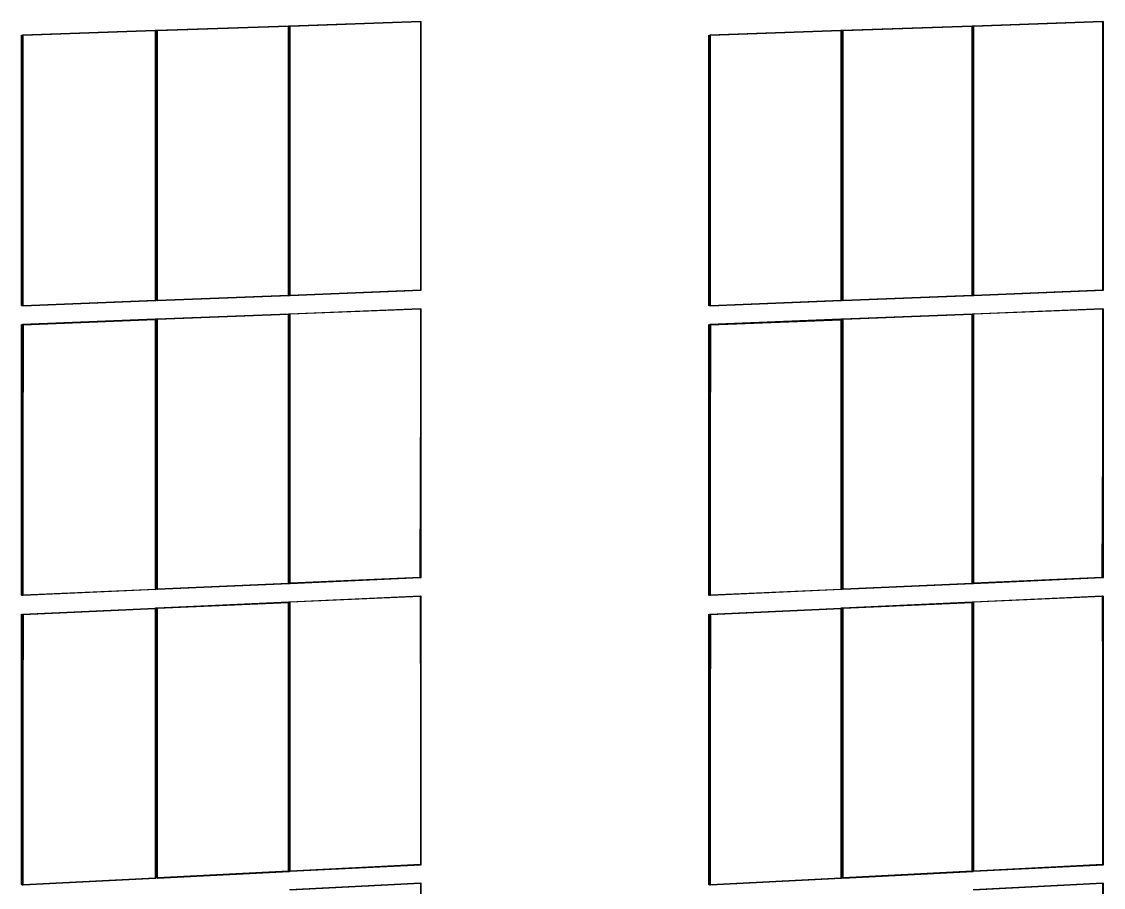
# Model space of a CAD drawing. Header units: inches. Extents: x -3457 to 3579, y -2730 to 2631.
# Drawn here: x -1059.7 to -608.1, y -1072.5 to -711.1 of the extents above; entities that cross this region are included whole.
import ezdxf

# ---------------------------------------------------------------- set-up
doc = ezdxf.new("R2010")
doc.units = ezdxf.units.IN
doc.header["$MEASUREMENT"] = 0

msp = doc.modelspace()

# ---------------------------------------------------------------- linework, layer by layer
for p, q in [((-948.33, -712.96), (-1003.31, -714.82)), ((-948.33, -713.08), (-1003.04, -714.94)), ((-948.24, -712.96), (-948.33, -712.96)), ((-948.33, -713.08), (-948.33, -712.96)), ((-948.33, -712.96), (-948.24, -713)), ((-948.33, -825.24), (-948.33, -713.08)), ((-948.24, -713.08), (-948.33, -713.08)), ((-947.95, -712.95), (-948.24, -712.96)), ((-948.24, -712.96), (-947.96, -713.07)), ((-948.24, -712.96), (-948.24, -713)), ((-948.24, -713), (-948.05, -713.07)), ((-948.24, -713), (-948.24, -713.08)), ((-948.05, -713.07), (-948.24, -713.08)), ((-948.24, -713.08), (-948.24, -825.24)), ((-947.96, -713.07), (-948.05, -713.07)), ((-948.05, -825.23), (-948.05, -713.07)), ((-947.95, -713.07), (-947.96, -713.07)), ((-947.96, -825.23), (-947.96, -713.07)), ((-893.16, -711.09), (-947.95, -712.95)), ((-947.95, -712.95), (-947.67, -713.06)), ((-947.95, -712.95), (-947.95, -713.07)), ((-947.67, -713.06), (-947.95, -713.07)), ((-947.95, -713.07), (-947.95, -825.22)), ((-893.16, -711.22), (-947.67, -713.06)), ((-947.67, -825.21), (-947.67, -713.06)), ((-893.16, -711.09), (-892.88, -711.21)), ((-893.16, -711.09), (-893.16, -711.22)), ((-892.88, -711.21), (-893.16, -711.22)), ((-893.16, -711.22), (-893.16, -823.08)), ((-892.88, -823.21), (-892.88, -711.21)), ((-662.89, -712.96), (-717.13, -714.82)), ((-662.89, -713.09), (-716.81, -714.94)), ((-662.8, -712.96), (-662.89, -712.96)), ((-662.89, -713.09), (-662.89, -712.96)), ((-662.89, -712.96), (-662.8, -712.99)), ((-662.8, -713.08), (-662.89, -713.09)), ((-662.89, -825.24), (-662.89, -713.09)), ((-662.52, -712.95), (-662.8, -712.96)), ((-662.8, -712.96), (-662.52, -713.06)), ((-662.8, -712.96), (-662.8, -712.99)), ((-662.8, -712.99), (-662.57, -713.07)), ((-662.8, -712.99), (-662.8, -713.08)), ((-662.57, -713.07), (-662.8, -713.08)), ((-662.8, -713.08), (-662.8, -825.24)), ((-662.52, -713.07), (-662.57, -713.07)), ((-662.57, -825.23), (-662.57, -713.07)), ((-608.47, -711.09), (-662.52, -712.95)), ((-662.52, -712.95), (-662.19, -713.06)), ((-662.52, -712.95), (-662.52, -713.06)), ((-662.52, -713.06), (-662.48, -713.07)), ((-662.52, -713.06), (-662.52, -713.07)), ((-662.52, -713.07), (-662.52, -825.22)), ((-662.48, -713.07), (-662.52, -713.07)), ((-662.19, -713.06), (-662.48, -713.07)), ((-662.48, -825.22), (-662.48, -713.07)), ((-608.47, -711.22), (-662.19, -713.06)), ((-662.19, -825.21), (-662.19, -713.06)), ((-608.47, -711.09), (-608.15, -711.21)), ((-608.47, -711.09), (-608.47, -711.22)), ((-608.15, -711.21), (-608.47, -711.22)), ((-608.47, -711.22), (-608.47, -823.08)), ((-608.15, -823.21), (-608.15, -711.21)), ((-1059.74, -829.61), (-1059.74, -716.73)), ((-1059.74, -716.73), (-1059.48, -716.85)), ((-1059.1, -716.84), (-1059.48, -716.85)), ((-1059.48, -829.74), (-1059.48, -716.85)), ((-1003.99, -714.85), (-1059.36, -716.72)), ((-1059.36, -716.72), (-1059.36, -829.59)), ((-1059.36, -716.72), (-1059.1, -716.84)), ((-1003.99, -714.97), (-1059.1, -716.84)), ((-1059.1, -829.58), (-1059.1, -716.84)), ((-1003.69, -714.84), (-1003.99, -714.85)), ((-1003.99, -714.85), (-1003.72, -714.96)), ((-1003.99, -714.85), (-1003.99, -714.97)), ((-1003.72, -714.96), (-1003.99, -714.97)), ((-1003.99, -714.97), (-1003.99, -827.42)), ((-1003.72, -827.56), (-1003.72, -714.96)), ((-1003.31, -714.82), (-1003.69, -714.84)), ((-1003.69, -714.84), (-1003.43, -714.95)), ((-1003.69, -827.41), (-1003.69, -714.84)), ((-1003.31, -714.95), (-1003.43, -714.95)), ((-1003.43, -827.54), (-1003.43, -714.95)), ((-1003.31, -714.82), (-1003.04, -714.94)), ((-1003.31, -714.82), (-1003.31, -714.95)), ((-1003.04, -714.94), (-1003.31, -714.95)), ((-1003.31, -714.95), (-1003.31, -827.4)), ((-1003.04, -827.39), (-1003.04, -714.94)), ((-772.79, -829.61), (-772.79, -716.73)), ((-772.79, -716.73), (-772.49, -716.85)), ((-772.11, -716.84), (-772.49, -716.85)), ((-772.49, -829.74), (-772.49, -716.85)), ((-717.8, -714.85), (-772.41, -716.72)), ((-772.41, -716.72), (-772.41, -829.59)), ((-772.41, -716.72), (-772.11, -716.84)), ((-717.8, -714.97), (-772.11, -716.84)), ((-772.11, -829.58), (-772.11, -716.84)), ((-717.5, -714.84), (-717.8, -714.85)), ((-717.8, -714.85), (-717.8, -714.97)), ((-717.8, -714.85), (-717.5, -714.95)), ((-717.5, -714.96), (-717.8, -714.97)), ((-717.8, -714.97), (-717.8, -827.42)), ((-717.13, -714.82), (-717.5, -714.84)), ((-717.5, -714.84), (-717.19, -714.95)), ((-717.5, -714.95), (-717.5, -714.84)), ((-717.5, -714.95), (-717.48, -714.96)), ((-717.5, -714.96), (-717.5, -714.95)), ((-717.5, -827.41), (-717.5, -714.96)), ((-717.48, -714.96), (-717.5, -714.96)), ((-717.48, -827.41), (-717.48, -714.96)), ((-717.13, -714.95), (-717.19, -714.95)), ((-717.19, -827.54), (-717.19, -714.95)), ((-717.13, -714.82), (-716.81, -714.94)), ((-717.13, -714.82), (-717.13, -714.95)), ((-716.81, -714.94), (-717.13, -714.95)), ((-717.13, -714.95), (-717.13, -827.4)), ((-716.81, -827.38), (-716.81, -714.94)), ((-1003.04, -827.39), (-948.33, -825.24)), ((-1003.04, -827.53), (-948.05, -825.37)), ((-948.33, -825.24), (-948.24, -825.24)), ((-948.05, -825.37), (-948.33, -825.24)), ((-948.24, -825.24), (-948.05, -825.23)), ((-948.24, -825.24), (-948.05, -825.32)), ((-948.05, -825.23), (-947.96, -825.23)), ((-948.05, -825.32), (-948.05, -825.23)), ((-948.05, -825.32), (-947.96, -825.37)), ((-948.05, -825.37), (-948.05, -825.32)), ((-948.05, -825.37), (-947.96, -825.37)), ((-947.96, -825.23), (-947.95, -825.22)), ((-947.96, -825.37), (-947.96, -825.23)), ((-947.96, -825.37), (-947.67, -825.36)), ((-947.95, -825.22), (-947.67, -825.21)), ((-947.95, -825.22), (-947.67, -825.36)), ((-947.67, -825.21), (-893.16, -823.08)), ((-947.67, -825.36), (-892.88, -823.21)), ((-947.67, -825.36), (-947.67, -825.21)), ((-893.16, -823.08), (-892.88, -823.21)), ((-716.81, -827.38), (-662.89, -825.24)), ((-716.81, -827.53), (-662.57, -825.37)), ((-662.89, -825.24), (-662.8, -825.24)), ((-662.57, -825.37), (-662.89, -825.24)), ((-662.8, -825.24), (-662.57, -825.23)), ((-662.8, -825.24), (-662.57, -825.33)), ((-662.57, -825.23), (-662.52, -825.22)), ((-662.57, -825.33), (-662.57, -825.23)), ((-662.57, -825.33), (-662.48, -825.37)), ((-662.57, -825.37), (-662.57, -825.33)), ((-662.57, -825.37), (-662.48, -825.37)), ((-662.52, -825.22), (-662.48, -825.22)), ((-662.52, -825.22), (-662.48, -825.24)), ((-662.48, -825.22), (-662.19, -825.21)), ((-662.48, -825.24), (-662.48, -825.22)), ((-662.48, -825.24), (-662.19, -825.36)), ((-662.48, -825.37), (-662.48, -825.24)), ((-662.48, -825.37), (-662.19, -825.36)), ((-662.19, -825.21), (-608.47, -823.08)), ((-662.19, -825.36), (-608.15, -823.21)), ((-662.19, -825.36), (-662.19, -825.21)), ((-608.47, -823.08), (-608.15, -823.21)), ((-1059.74, -829.61), (-1059.36, -829.59)), ((-1059.48, -829.74), (-1059.74, -829.61)), ((-1059.36, -829.59), (-1059.1, -829.58)), ((-1059.36, -829.59), (-1059.1, -829.73)), ((-1059.17, -829.73), (-1059.1, -829.73)), ((-1059.1, -829.58), (-1003.99, -827.42)), ((-1059.1, -829.73), (-1003.72, -827.56)), ((-1059.1, -829.73), (-1059.1, -829.58)), ((-1003.99, -827.42), (-1003.72, -827.56)), ((-1003.69, -827.41), (-1003.31, -827.4)), ((-1003.43, -827.54), (-1003.69, -827.41)), ((-1003.31, -827.4), (-1003.04, -827.39)), ((-1003.31, -827.4), (-1003.04, -827.53)), ((-1003.11, -827.53), (-1003.04, -827.53)), ((-1003.04, -827.53), (-1003.04, -827.39)), ((-772.79, -829.61), (-772.41, -829.59)), ((-772.49, -829.74), (-772.79, -829.61)), ((-772.41, -829.59), (-772.11, -829.58)), ((-772.41, -829.59), (-772.11, -829.73)), ((-772.18, -829.73), (-772.11, -829.73)), ((-772.11, -829.58), (-717.8, -827.42)), ((-772.11, -829.73), (-717.48, -827.56)), ((-772.11, -829.73), (-772.11, -829.58)), ((-717.8, -827.42), (-717.48, -827.56)), ((-717.5, -827.41), (-717.48, -827.41)), ((-717.19, -827.54), (-717.5, -827.41)), ((-717.48, -827.41), (-717.13, -827.4)), ((-717.48, -827.56), (-717.48, -827.41)), ((-717.13, -827.4), (-716.81, -827.38)), ((-717.13, -827.4), (-716.81, -827.53)), ((-716.88, -827.53), (-716.81, -827.53)), ((-716.81, -827.53), (-716.81, -827.38)), ((-1003.99, -835.35), (-1059.36, -837.54)), ((-1003.7, -835.34), (-1003.99, -835.35)), ((-1003.99, -835.35), (-1003.73, -835.48)), ((-1003.99, -835.35), (-1003.99, -835.49)), ((-1003.31, -835.32), (-1003.7, -835.34)), ((-1003.7, -835.34), (-1003.43, -835.47)), ((-1003.7, -835.48), (-1003.7, -835.34)), ((-948.33, -833.14), (-1003.31, -835.32)), ((-1003.31, -835.32), (-1003.05, -835.46)), ((-1003.31, -835.32), (-1003.31, -835.47)), ((-1003.31, -835.47), (-1003.05, -835.46)), ((-948.33, -833.29), (-1003.05, -835.46)), ((-1003.05, -947.88), (-1003.05, -835.46)), ((-948.24, -833.14), (-948.33, -833.14)), ((-948.33, -833.29), (-948.33, -833.14)), ((-948.33, -833.14), (-948.24, -833.19)), ((-948.33, -945.42), (-948.33, -833.29)), ((-948.24, -833.29), (-948.33, -833.29)), ((-947.95, -833.13), (-948.24, -833.14)), ((-948.24, -833.14), (-947.96, -833.28)), ((-948.24, -833.14), (-948.24, -833.19)), ((-948.24, -833.19), (-948.06, -833.28)), ((-948.24, -833.19), (-948.24, -833.29)), ((-948.06, -833.28), (-948.24, -833.29)), ((-948.24, -833.29), (-948.24, -945.42)), ((-947.96, -833.28), (-948.06, -833.28)), ((-948.06, -945.41), (-948.06, -833.28)), ((-947.95, -833.28), (-947.96, -833.28)), ((-947.96, -945.57), (-947.96, -833.28)), ((-893.17, -830.96), (-947.95, -833.13)), ((-947.95, -833.13), (-947.68, -833.26)), ((-947.95, -833.13), (-947.95, -833.28)), ((-947.68, -833.26), (-947.95, -833.28)), ((-947.95, -833.28), (-947.95, -945.41)), ((-893.17, -831.11), (-947.68, -833.26)), ((-947.68, -945.4), (-947.68, -833.26)), ((-893.17, -830.96), (-892.88, -831.1)), ((-893.17, -830.96), (-893.17, -831.11)), ((-892.88, -831.1), (-893.17, -831.11)), ((-893.17, -902.37), (-892.88, -831.1)), ((-893.17, -831.11), (-893.17, -902.37)), ((-892.88, -943.1), (-892.88, -831.1)), ((-717.8, -835.35), (-772.41, -837.54)), ((-717.51, -835.34), (-717.8, -835.35)), ((-717.8, -835.35), (-717.8, -835.5)), ((-717.8, -835.35), (-717.51, -835.48)), ((-717.13, -835.32), (-717.51, -835.34)), ((-717.51, -835.34), (-717.19, -835.47)), ((-717.51, -835.48), (-717.51, -835.34)), ((-662.89, -833.14), (-717.13, -835.32)), ((-717.13, -835.32), (-716.82, -835.46)), ((-717.13, -835.32), (-717.13, -835.47)), ((-717.13, -835.47), (-716.82, -835.46)), ((-662.89, -833.29), (-716.82, -835.46)), ((-716.82, -947.88), (-716.82, -835.46)), ((-662.8, -833.14), (-662.89, -833.14)), ((-662.89, -833.29), (-662.89, -833.14)), ((-662.89, -833.14), (-662.8, -833.18)), ((-662.89, -945.42), (-662.89, -833.29)), ((-662.8, -833.29), (-662.89, -833.29)), ((-662.52, -833.13), (-662.8, -833.14)), ((-662.8, -833.14), (-662.52, -833.26)), ((-662.8, -833.14), (-662.8, -833.18)), ((-662.8, -833.18), (-662.57, -833.28)), ((-662.8, -833.18), (-662.8, -833.29)), ((-662.57, -833.28), (-662.8, -833.29)), ((-662.8, -833.29), (-662.8, -945.42)), ((-662.52, -833.28), (-662.57, -833.28)), ((-662.57, -945.41), (-662.57, -833.28)), ((-608.48, -830.96), (-662.52, -833.13)), ((-662.52, -833.13), (-662.2, -833.26)), ((-662.52, -833.13), (-662.52, -833.26)), ((-662.52, -833.26), (-662.48, -833.28)), ((-662.52, -833.26), (-662.52, -833.28)), ((-662.52, -833.28), (-662.52, -945.41)), ((-662.48, -833.28), (-662.52, -833.28)), ((-662.2, -833.26), (-662.48, -833.28)), ((-662.48, -945.57), (-662.48, -833.28)), ((-608.48, -831.11), (-662.2, -833.26)), ((-662.2, -945.39), (-662.2, -833.26)), ((-608.48, -830.96), (-608.15, -831.1)), ((-608.48, -830.96), (-608.48, -831.11)), ((-608.15, -831.1), (-608.48, -831.11)), ((-608.48, -914.97), (-608.15, -831.1)), ((-608.48, -831.11), (-608.48, -914.97)), ((-608.15, -943.1), (-608.15, -831.1)), ((-1059.74, -950.43), (-1059.74, -837.56)), ((-1059.74, -837.56), (-1059.48, -837.69)), ((-1059.36, -837.69), (-1059.48, -837.69)), ((-1059.42, -856.01), (-1059.48, -837.69)), ((-1059.48, -874.33), (-1059.48, -837.69)), ((-1059.42, -856.01), (-1059.36, -837.69)), ((-1059.36, -837.54), (-1059.1, -837.68)), ((-1059.36, -837.54), (-1059.36, -837.69)), ((-1059.1, -837.68), (-1059.36, -837.69)), ((-1059.36, -837.69), (-1059.36, -874.47)), ((-1059.1, -837.68), (-1059.29, -894.13)), ((-1059.1, -837.68), (-1003.99, -835.49)), ((-1059.1, -950.4), (-1059.1, -837.68)), ((-1003.99, -835.49), (-1003.73, -835.48)), ((-1003.99, -835.49), (-1003.99, -947.93)), ((-1003.73, -948.08), (-1003.73, -835.48)), ((-1003.73, -835.48), (-1003.7, -835.48)), ((-1003.7, -835.48), (-1003.43, -835.47)), ((-1003.7, -947.91), (-1003.7, -835.48)), ((-1003.43, -835.47), (-1003.31, -835.47)), ((-1003.43, -948.06), (-1003.43, -835.47)), ((-1003.31, -835.47), (-1003.31, -947.89)), ((-772.79, -950.43), (-772.79, -837.56)), ((-772.79, -837.56), (-772.49, -837.69)), ((-772.41, -837.69), (-772.49, -837.69)), ((-772.45, -848.58), (-772.49, -837.69)), ((-772.49, -859.47), (-772.49, -837.69)), ((-772.45, -848.58), (-772.41, -837.69)), ((-772.41, -837.54), (-772.11, -837.68)), ((-772.41, -837.54), (-772.41, -837.69)), ((-772.11, -837.68), (-772.41, -837.69)), ((-772.41, -837.69), (-772.41, -859.61)), ((-772.11, -837.68), (-772.3, -894.13)), ((-772.11, -837.68), (-717.8, -835.5)), ((-772.11, -950.4), (-772.11, -837.68)), ((-717.8, -835.5), (-717.51, -835.48)), ((-717.8, -835.5), (-717.8, -947.93)), ((-717.51, -835.48), (-717.49, -835.48)), ((-717.51, -947.91), (-717.51, -835.48)), ((-717.51, -835.48), (-717.51, -835.48)), ((-717.51, -835.48), (-717.49, -835.48)), ((-717.49, -835.48), (-717.19, -835.47)), ((-717.49, -947.91), (-717.49, -835.48)), ((-717.19, -835.47), (-717.13, -835.47)), ((-717.19, -948.06), (-717.19, -835.47)), ((-717.13, -835.47), (-717.13, -947.89)), ((-772.49, -859.47), (-772.45, -848.58)), ((-772.41, -859.61), (-772.45, -848.58)), ((-1059.48, -874.33), (-1059.42, -856.01)), ((-1059.36, -874.47), (-1059.42, -856.01)), ((-772.79, -950.43), (-772.49, -859.47)), ((-772.49, -950.42), (-772.49, -859.47)), ((-772.3, -894.13), (-772.41, -859.61)), ((-772.41, -859.61), (-772.41, -928.65)), ((-1059.74, -950.43), (-1059.48, -874.33)), ((-1059.48, -950.42), (-1059.48, -874.33)), ((-1059.29, -894.13), (-1059.36, -874.47)), ((-1059.36, -874.47), (-1059.36, -913.79)), ((-1059.29, -894.13), (-1059.36, -913.79)), ((-1059.1, -950.4), (-1059.29, -894.13)), ((-772.3, -894.13), (-772.41, -928.65)), ((-772.11, -950.4), (-772.3, -894.13)), ((-893.33, -942.95), (-893.17, -902.37)), ((-893.17, -902.37), (-893.17, -942.95)), ((-1059.36, -913.79), (-1059.48, -950.42)), ((-1059.36, -913.79), (-1059.36, -950.41)), ((-608.59, -942.95), (-608.48, -914.97)), ((-608.48, -914.97), (-608.48, -942.95)), ((-772.41, -928.65), (-772.49, -950.42)), ((-772.41, -928.65), (-772.41, -950.41)), ((-947.68, -945.4), (-893.33, -942.95)), ((-947.68, -945.56), (-893.33, -943.12)), ((-893.33, -943.12), (-893.33, -942.95)), ((-893.33, -942.95), (-893.17, -942.95)), ((-893.33, -943.12), (-892.88, -943.1)), ((-893.17, -942.95), (-892.88, -943.1)), ((-662.2, -945.39), (-608.59, -942.95)), ((-662.2, -945.56), (-608.59, -943.12)), ((-608.59, -943.12), (-608.59, -942.95)), ((-608.59, -942.95), (-608.48, -942.95)), ((-608.59, -943.12), (-608.15, -943.1)), ((-608.48, -942.95), (-608.15, -943.1)), ((-1059.1, -950.4), (-1003.99, -947.93)), ((-1003.73, -948.08), (-1059.1, -950.57)), ((-1003.99, -947.93), (-1003.73, -948.08)), ((-1003.7, -947.91), (-1003.31, -947.89)), ((-1003.43, -948.06), (-1003.7, -947.91)), ((-1003.31, -947.89), (-1003.05, -947.88)), ((-1003.31, -947.89), (-1003.05, -948.05)), ((-1003.12, -948.05), (-1003.05, -948.05)), ((-1003.05, -947.88), (-948.33, -945.42)), ((-1003.05, -948.05), (-948.06, -945.58)), ((-1003.05, -948.05), (-1003.05, -947.88)), ((-948.33, -945.42), (-948.24, -945.42)), ((-948.06, -945.58), (-948.33, -945.42)), ((-948.24, -945.42), (-948.06, -945.41)), ((-948.24, -945.42), (-947.96, -945.57)), ((-948.06, -945.41), (-947.95, -945.41)), ((-948.06, -945.58), (-948.06, -945.41)), ((-948.06, -945.58), (-947.96, -945.57)), ((-947.95, -945.41), (-947.68, -945.4)), ((-947.95, -945.41), (-947.68, -945.56)), ((-947.75, -945.56), (-947.68, -945.56)), ((-947.68, -945.56), (-947.68, -945.4)), ((-772.11, -950.4), (-717.8, -947.93)), ((-717.49, -948.08), (-772.11, -950.57)), ((-717.8, -947.93), (-717.49, -948.08)), ((-717.51, -947.91), (-717.49, -947.91)), ((-717.19, -948.06), (-717.51, -947.91)), ((-717.49, -947.91), (-717.13, -947.89)), ((-717.49, -948.08), (-717.49, -947.91)), ((-717.13, -947.89), (-716.82, -947.88)), ((-717.13, -947.89), (-716.82, -948.05)), ((-716.89, -948.05), (-716.82, -948.05)), ((-716.82, -947.88), (-662.89, -945.42)), ((-716.82, -948.05), (-662.57, -945.58)), ((-716.82, -948.05), (-716.82, -947.88)), ((-662.89, -945.42), (-662.8, -945.42)), ((-662.57, -945.58), (-662.89, -945.42)), ((-662.8, -945.42), (-662.57, -945.41)), ((-662.8, -945.42), (-662.48, -945.57)), ((-662.57, -945.41), (-662.52, -945.41)), ((-662.57, -945.58), (-662.57, -945.41)), ((-662.57, -945.58), (-662.48, -945.57)), ((-662.52, -945.41), (-662.2, -945.39)), ((-662.52, -945.41), (-662.2, -945.56)), ((-662.27, -945.56), (-662.2, -945.56)), ((-662.2, -945.56), (-662.2, -945.39)), ((-1059.74, -950.43), (-1059.48, -950.42)), ((-1059.48, -950.58), (-1059.74, -950.43)), ((-1059.48, -950.42), (-1059.36, -950.41)), ((-1059.48, -950.58), (-1059.48, -950.42)), ((-1059.17, -950.57), (-1059.48, -950.58)), ((-1059.36, -950.41), (-1059.1, -950.4)), ((-1059.36, -950.41), (-1059.1, -950.57)), ((-1059.1, -950.57), (-1059.17, -950.57)), ((-1059.1, -950.57), (-1059.1, -950.4)), ((-947.95, -953.31), (-893.17, -950.83)), ((-893.17, -951), (-947.68, -953.47)), ((-893.17, -950.83), (-892.89, -950.98)), ((-893.17, -950.83), (-893.17, -951)), ((-892.89, -950.98), (-893.17, -951)), ((-893.17, -951), (-893.17, -1062.82)), ((-892.89, -1062.99), (-893.17, -951)), ((-892.89, -1062.99), (-892.89, -950.98)), ((-772.79, -950.43), (-772.49, -950.42)), ((-772.49, -950.58), (-772.79, -950.43)), ((-772.49, -950.42), (-772.41, -950.41)), ((-772.49, -950.58), (-772.49, -950.42)), ((-772.18, -950.57), (-772.49, -950.58)), ((-772.41, -950.41), (-772.11, -950.4)), ((-772.41, -950.41), (-772.11, -950.57)), ((-772.11, -950.57), (-772.18, -950.57)), ((-772.11, -950.57), (-772.11, -950.4)), ((-662.52, -953.31), (-608.48, -950.83)), ((-608.48, -951), (-662.2, -953.47)), ((-608.48, -950.83), (-608.15, -950.98)), ((-608.48, -950.83), (-608.48, -951)), ((-608.15, -950.98), (-608.48, -951)), ((-608.48, -951), (-608.48, -1062.82)), ((-608.15, -1062.99), (-608.48, -951)), ((-608.15, -1062.99), (-608.15, -950.98)), ((-1059.36, -958.36), (-1004, -955.85)), ((-1059.1, -958.51), (-1004, -956.02)), ((-1004, -955.85), (-1003.7, -955.84)), ((-1004, -955.85), (-1003.73, -956.01)), ((-1004, -955.85), (-1004, -956.02)), ((-1004, -956.02), (-1003.73, -956.01)), ((-1004, -956.02), (-1004, -1068.43)), ((-1003.73, -956.01), (-1003.7, -956)), ((-1003.73, -1068.6), (-1003.73, -956.01)), ((-1003.7, -960.92), (-1003.73, -956.01)), ((-1003.7, -955.84), (-1003.32, -955.82)), ((-1003.7, -955.84), (-1003.43, -955.99)), ((-1003.7, -956), (-1003.7, -955.84)), ((-1003.7, -956), (-1003.43, -955.99)), ((-1003.7, -960.92), (-1003.7, -956)), ((-1003.43, -1005.23), (-1003.43, -955.99)), ((-1003.43, -955.99), (-1003.32, -955.99)), ((-1003.32, -955.82), (-948.33, -953.33)), ((-1003.32, -955.82), (-1003.05, -955.98)), ((-1003.32, -955.82), (-1003.32, -955.99)), ((-1003.05, -955.98), (-1003.32, -955.99)), ((-1003.32, -955.99), (-1003.32, -1024.25)), ((-1003.05, -955.98), (-948.33, -953.5)), ((-1003.05, -1068.38), (-1003.05, -955.98)), ((-948.33, -953.33), (-948.24, -953.33)), ((-948.33, -953.5), (-948.33, -953.33)), ((-948.33, -953.33), (-948.24, -953.38)), ((-948.33, -953.5), (-948.24, -953.49)), ((-948.33, -1065.61), (-948.33, -953.5)), ((-948.24, -953.33), (-947.95, -953.31)), ((-948.24, -953.33), (-947.97, -953.48)), ((-948.24, -953.33), (-948.24, -953.38)), ((-948.24, -953.38), (-948.06, -953.48)), ((-948.24, -953.38), (-948.24, -953.49)), ((-948.24, -953.49), (-948.06, -953.48)), ((-948.24, -953.49), (-948.24, -1065.6)), ((-947.97, -953.48), (-948.06, -953.48)), ((-948.06, -1065.6), (-948.06, -953.48)), ((-947.95, -953.48), (-947.97, -953.48)), ((-947.97, -1065.78), (-947.97, -953.48)), ((-947.95, -953.31), (-947.68, -953.47)), ((-947.95, -953.31), (-947.95, -953.48)), ((-947.68, -953.47), (-947.95, -953.48)), ((-947.95, -953.48), (-947.95, -1065.59)), ((-947.68, -1065.58), (-947.68, -953.47)), ((-772.42, -958.36), (-717.8, -955.85)), ((-772.11, -958.51), (-717.8, -956.02)), ((-717.8, -955.85), (-717.51, -955.84)), ((-717.8, -955.85), (-717.8, -956.02)), ((-717.8, -955.85), (-717.51, -956)), ((-717.8, -956.02), (-717.51, -956.01)), ((-717.8, -956.02), (-717.8, -1068.43)), ((-717.51, -955.84), (-717.13, -955.82)), ((-717.51, -955.84), (-717.2, -955.99)), ((-717.51, -956), (-717.51, -955.84)), ((-717.51, -956), (-717.49, -956.01)), ((-717.51, -956.01), (-717.51, -956)), ((-717.51, -1068.41), (-717.51, -956.01)), ((-717.51, -956.01), (-717.49, -956.01)), ((-717.49, -956.01), (-717.2, -955.99)), ((-717.2, -1005.23), (-717.49, -956.01)), ((-717.49, -1068.41), (-717.49, -956.01)), ((-717.2, -1005.23), (-717.2, -955.99)), ((-717.2, -955.99), (-717.13, -955.99)), ((-717.13, -955.82), (-662.9, -953.33)), ((-717.13, -955.82), (-716.82, -955.98)), ((-717.13, -955.82), (-717.13, -955.99)), ((-716.82, -955.98), (-717.13, -955.99)), ((-717.13, -955.99), (-717.13, -1015.89)), ((-716.82, -955.98), (-662.9, -953.5)), ((-716.82, -1068.38), (-716.82, -955.98)), ((-662.9, -953.33), (-662.81, -953.33)), ((-662.9, -953.5), (-662.9, -953.33)), ((-662.9, -953.33), (-662.81, -953.37)), ((-662.9, -953.5), (-662.81, -953.49)), ((-662.9, -1065.61), (-662.9, -953.5)), ((-662.81, -953.33), (-662.52, -953.31)), ((-662.81, -953.33), (-662.52, -953.46)), ((-662.81, -953.33), (-662.81, -953.37)), ((-662.81, -953.37), (-662.57, -953.48)), ((-662.81, -953.37), (-662.81, -953.49)), ((-662.81, -953.49), (-662.57, -953.48)), ((-662.81, -953.49), (-662.81, -1065.6)), ((-662.52, -953.48), (-662.57, -953.48)), ((-662.57, -1065.59), (-662.57, -953.48)), ((-662.52, -953.31), (-662.2, -953.47)), ((-662.52, -953.31), (-662.52, -953.46)), ((-662.52, -953.46), (-662.48, -953.48)), ((-662.52, -953.46), (-662.52, -953.48)), ((-662.48, -953.48), (-662.52, -953.48)), ((-662.52, -953.48), (-662.52, -1065.59)), ((-662.2, -953.47), (-662.48, -953.48)), ((-662.48, -1065.78), (-662.48, -953.48)), ((-662.2, -1065.57), (-662.2, -953.47)), ((-1059.75, -958.38), (-1059.49, -958.53)), ((-1059.75, -1071.25), (-1059.75, -958.38)), ((-1059.49, -958.53), (-1059.36, -958.53)), ((-1059.49, -995.15), (-1059.49, -958.53)), ((-1059.49, -995.15), (-1059.36, -958.53)), ((-1059.36, -958.36), (-1059.1, -958.51)), ((-1059.36, -958.36), (-1059.36, -958.53)), ((-1059.36, -958.53), (-1059.1, -958.51)), ((-1059.1, -958.51), (-1059.36, -1034.63)), ((-1059.36, -958.53), (-1059.36, -1034.63)), ((-1059.1, -1071.22), (-1059.1, -958.51)), ((-1003.7, -1068.41), (-1003.7, -960.92)), ((-1003.43, -1005.23), (-1003.7, -960.92)), ((-772.8, -958.38), (-772.49, -958.53)), ((-772.8, -1071.25), (-772.8, -958.38)), ((-772.49, -958.53), (-772.42, -958.53)), ((-772.49, -980.29), (-772.49, -958.53)), ((-772.49, -980.29), (-772.42, -958.53)), ((-772.42, -958.36), (-772.11, -958.51)), ((-772.42, -958.36), (-772.42, -958.53)), ((-772.42, -958.53), (-772.11, -958.51)), ((-772.11, -958.51), (-772.42, -1049.49)), ((-772.42, -958.53), (-772.42, -1049.49)), ((-772.11, -1071.22), (-772.11, -958.51)), ((-772.8, -1071.25), (-772.49, -980.29)), ((-772.49, -1071.23), (-772.49, -980.29)), ((-1059.75, -1071.25), (-1059.49, -995.15)), ((-1059.49, -1071.24), (-1059.49, -995.15)), ((-1003.32, -1024.25), (-1003.43, -1005.23)), ((-1003.43, -1068.58), (-1003.43, -1005.23)), ((-717.13, -1015.89), (-717.2, -1005.23)), ((-717.2, -1068.58), (-717.2, -1005.23)), ((-717.13, -1015.89), (-717.13, -1068.39)), ((-716.82, -1068.38), (-717.13, -1015.89)), ((-1003.32, -1024.25), (-1003.32, -1068.39)), ((-1003.05, -1068.38), (-1003.32, -1024.25)), ((-1059.36, -1034.63), (-1059.49, -1071.24)), ((-1059.36, -1034.63), (-1059.36, -1071.23)), ((-772.42, -1049.49), (-772.49, -1071.23)), ((-772.42, -1049.49), (-772.42, -1071.23)), ((-1003.05, -1068.38), (-948.33, -1065.61)), ((-948.33, -1065.61), (-948.24, -1065.6)), ((-948.06, -1065.78), (-948.33, -1065.61)), ((-948.24, -1065.6), (-948.06, -1065.72)), ((-948.24, -1065.6), (-948.06, -1065.6)), ((-948.06, -1065.6), (-947.95, -1065.59)), ((-948.06, -1065.72), (-948.06, -1065.6)), ((-948.06, -1065.78), (-948.06, -1065.72)), ((-948.06, -1065.72), (-947.97, -1065.78)), ((-948.06, -1065.78), (-947.97, -1065.78)), ((-947.95, -1065.59), (-947.68, -1065.58)), ((-947.95, -1065.59), (-947.68, -1065.76)), ((-947.75, -1065.76), (-947.68, -1065.76)), ((-947.68, -1065.58), (-893.17, -1062.82)), ((-947.68, -1065.76), (-892.89, -1062.99)), ((-947.68, -1065.76), (-947.68, -1065.58)), ((-893.17, -1062.82), (-892.89, -1062.99)), ((-716.82, -1068.38), (-662.9, -1065.61)), ((-662.9, -1065.61), (-662.81, -1065.6)), ((-662.57, -1065.78), (-662.9, -1065.61)), ((-662.81, -1065.6), (-662.57, -1065.59)), ((-662.81, -1065.6), (-662.57, -1065.73)), ((-662.57, -1065.59), (-662.52, -1065.59)), ((-662.57, -1065.73), (-662.57, -1065.59)), ((-662.57, -1065.78), (-662.57, -1065.73)), ((-662.57, -1065.73), (-662.48, -1065.78)), ((-662.57, -1065.78), (-662.48, -1065.78)), ((-662.52, -1065.59), (-662.2, -1065.57)), ((-662.52, -1065.59), (-662.2, -1065.76)), ((-662.27, -1065.76), (-662.2, -1065.76)), ((-662.2, -1065.57), (-608.48, -1062.82)), ((-662.2, -1065.76), (-608.15, -1062.99)), ((-662.2, -1065.76), (-662.2, -1065.57)), ((-608.48, -1062.82), (-608.15, -1062.99)), ((-1059.1, -1071.22), (-1004, -1068.43)), ((-1059.1, -1071.4), (-1003.73, -1068.6)), ((-1004, -1068.43), (-1003.73, -1068.6)), ((-1003.7, -1068.41), (-1003.32, -1068.39)), ((-1003.43, -1068.58), (-1003.7, -1068.41)), ((-1003.32, -1068.39), (-1003.05, -1068.38)), ((-1003.32, -1068.39), (-1003.05, -1068.57)), ((-1003.12, -1068.57), (-1003.05, -1068.57)), ((-1003.05, -1068.57), (-948.06, -1065.78)), ((-1003.05, -1068.57), (-1003.05, -1068.38)), ((-772.11, -1071.22), (-717.8, -1068.43)), ((-772.11, -1071.4), (-717.49, -1068.6)), ((-717.8, -1068.43), (-717.49, -1068.6)), ((-717.51, -1068.41), (-717.49, -1068.41)), ((-717.2, -1068.58), (-717.51, -1068.41)), ((-717.49, -1068.41), (-717.13, -1068.39)), ((-717.49, -1068.6), (-717.49, -1068.41)), ((-717.13, -1068.39), (-716.82, -1068.38)), ((-717.13, -1068.39), (-716.82, -1068.57)), ((-716.89, -1068.57), (-716.82, -1068.57)), ((-716.82, -1068.57), (-662.57, -1065.78)), ((-716.82, -1068.57), (-716.82, -1068.38)), ((-1059.75, -1071.25), (-1059.49, -1071.24)), ((-1059.49, -1071.42), (-1059.75, -1071.25)), ((-1059.49, -1071.24), (-1059.36, -1071.23)), ((-1059.49, -1071.42), (-1059.49, -1071.24)), ((-1059.49, -1071.42), (-1059.17, -1071.41)), ((-1059.36, -1071.23), (-1059.1, -1071.22)), ((-1059.36, -1071.23), (-1059.1, -1071.4)), ((-1059.17, -1071.41), (-1059.1, -1071.4)), ((-1059.1, -1071.4), (-1059.1, -1071.22)), ((-893.17, -1070.7), (-947.96, -1073.5)), ((-893.17, -1070.89), (-947.68, -1073.67)), ((-893.17, -1070.7), (-892.89, -1070.87)), ((-893.17, -1070.7), (-893.17, -1070.89)), ((-892.89, -1070.87), (-893.17, -1070.89)), ((-893.17, -1070.89), (-893.17, -1182.69)), ((-892.89, -1182.88), (-892.89, -1070.87)), ((-772.8, -1071.25), (-772.49, -1071.23)), ((-772.49, -1071.42), (-772.8, -1071.25)), ((-772.49, -1071.23), (-772.42, -1071.23)), ((-772.49, -1071.42), (-772.49, -1071.23)), ((-772.49, -1071.42), (-772.18, -1071.41)), ((-772.42, -1071.23), (-772.11, -1071.22)), ((-772.42, -1071.23), (-772.11, -1071.4)), ((-772.18, -1071.41), (-772.11, -1071.4)), ((-772.11, -1071.4), (-772.11, -1071.22)), ((-608.48, -1070.7), (-662.52, -1073.5)), ((-608.48, -1070.89), (-662.2, -1073.67)), ((-608.48, -1070.7), (-608.15, -1070.87)), ((-608.48, -1070.7), (-608.48, -1070.89)), ((-608.15, -1070.87), (-608.48, -1070.89)), ((-608.48, -1070.89), (-608.48, -1182.69)), ((-608.15, -1182.88), (-608.15, -1070.87))]:
    msp.add_line(p, q)

doc.saveas('drawing.dxf')
